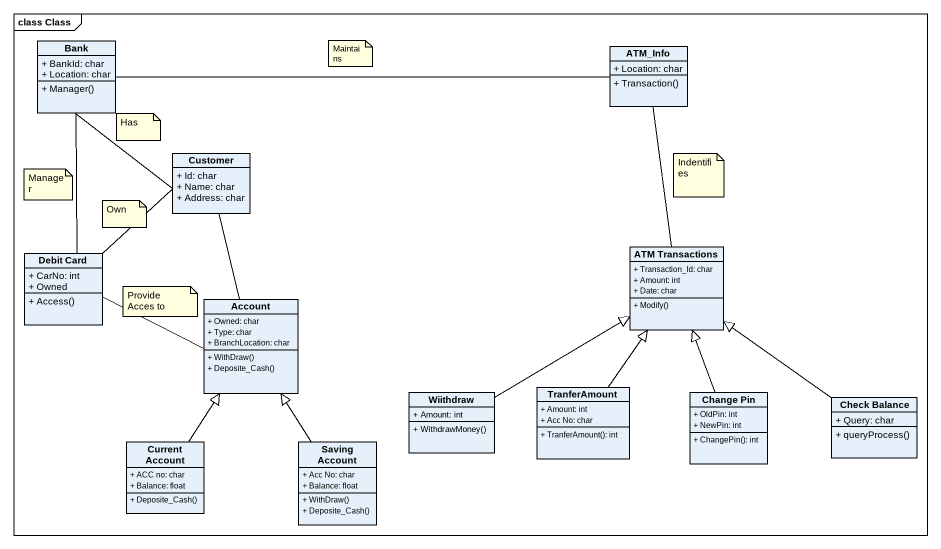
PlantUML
@startuml
mainframe class Class
hide circle
hide empty members
skinparam classAttributeIconSize 0
class Bank {
  + BankId: char
  + Location: char
  + Manager()
}
class ATM_Info {
  + Location: char
  + Transaction()
}
class Customer {
  + Id: char
  + Name: char
  + Address: char
}
class "Debit Card" as Debit_Card {
  + CarNo: int
  + Owned
  + Access()
}
class "ATM Transactions" as ATM_Transactions {
  + Transaction_Id: char
  + Amount: int
  + Date: char
  + Modify()
}
class Account {
  + Owned: char
  + Type: char
  + BranchLocation: char
  + WithDraw()
  + Deposite_Cash()
}
class Wiithdraw {
  + Amount: int
  + WithdrawMoney()
}
class TranferAmount {
  + Amount: int
  + Acc No: char
  + TranferAmount(): int
}
class "Change Pin" as Change_Pin {
  + OldPin: int
  + NewPin: int
  + ChangePin(): int
}
class "Check Balance" as Check_Balance {
  + Query: char
  + queryProcess()
}
class "Current Account" as Current_Account {
  + ACC no: char
  + Balance: float
  + Deposite_Cash()
}
class "Saving Account" as Saving_Account {
  + Acc No: char
  + Balance: float
  + WithDraw()
  + Deposite_Cash()
}
Bank -right- ATM_Info
Bank -- Customer
Bank -- Debit_Card
ATM_Info -- ATM_Transactions
Customer -- Account
Debit_Card -up- Customer
Debit_Card -right- Account
Wiithdraw -right-|> ATM_Transactions
TranferAmount -up-|> ATM_Transactions
Change_Pin -up-|> ATM_Transactions
Check_Balance -up-|> ATM_Transactions
Current_Account -up-|> Account
Saving_Account -up-|> Account
note as N1
  Maintains
end note
note as N2
  Has
end note
note as N3
  Indentifies
end note
note as N4
  Manager
end note
note as N5
  Own
end note
note as N6
  Provide Acces to
end note
@enduml
